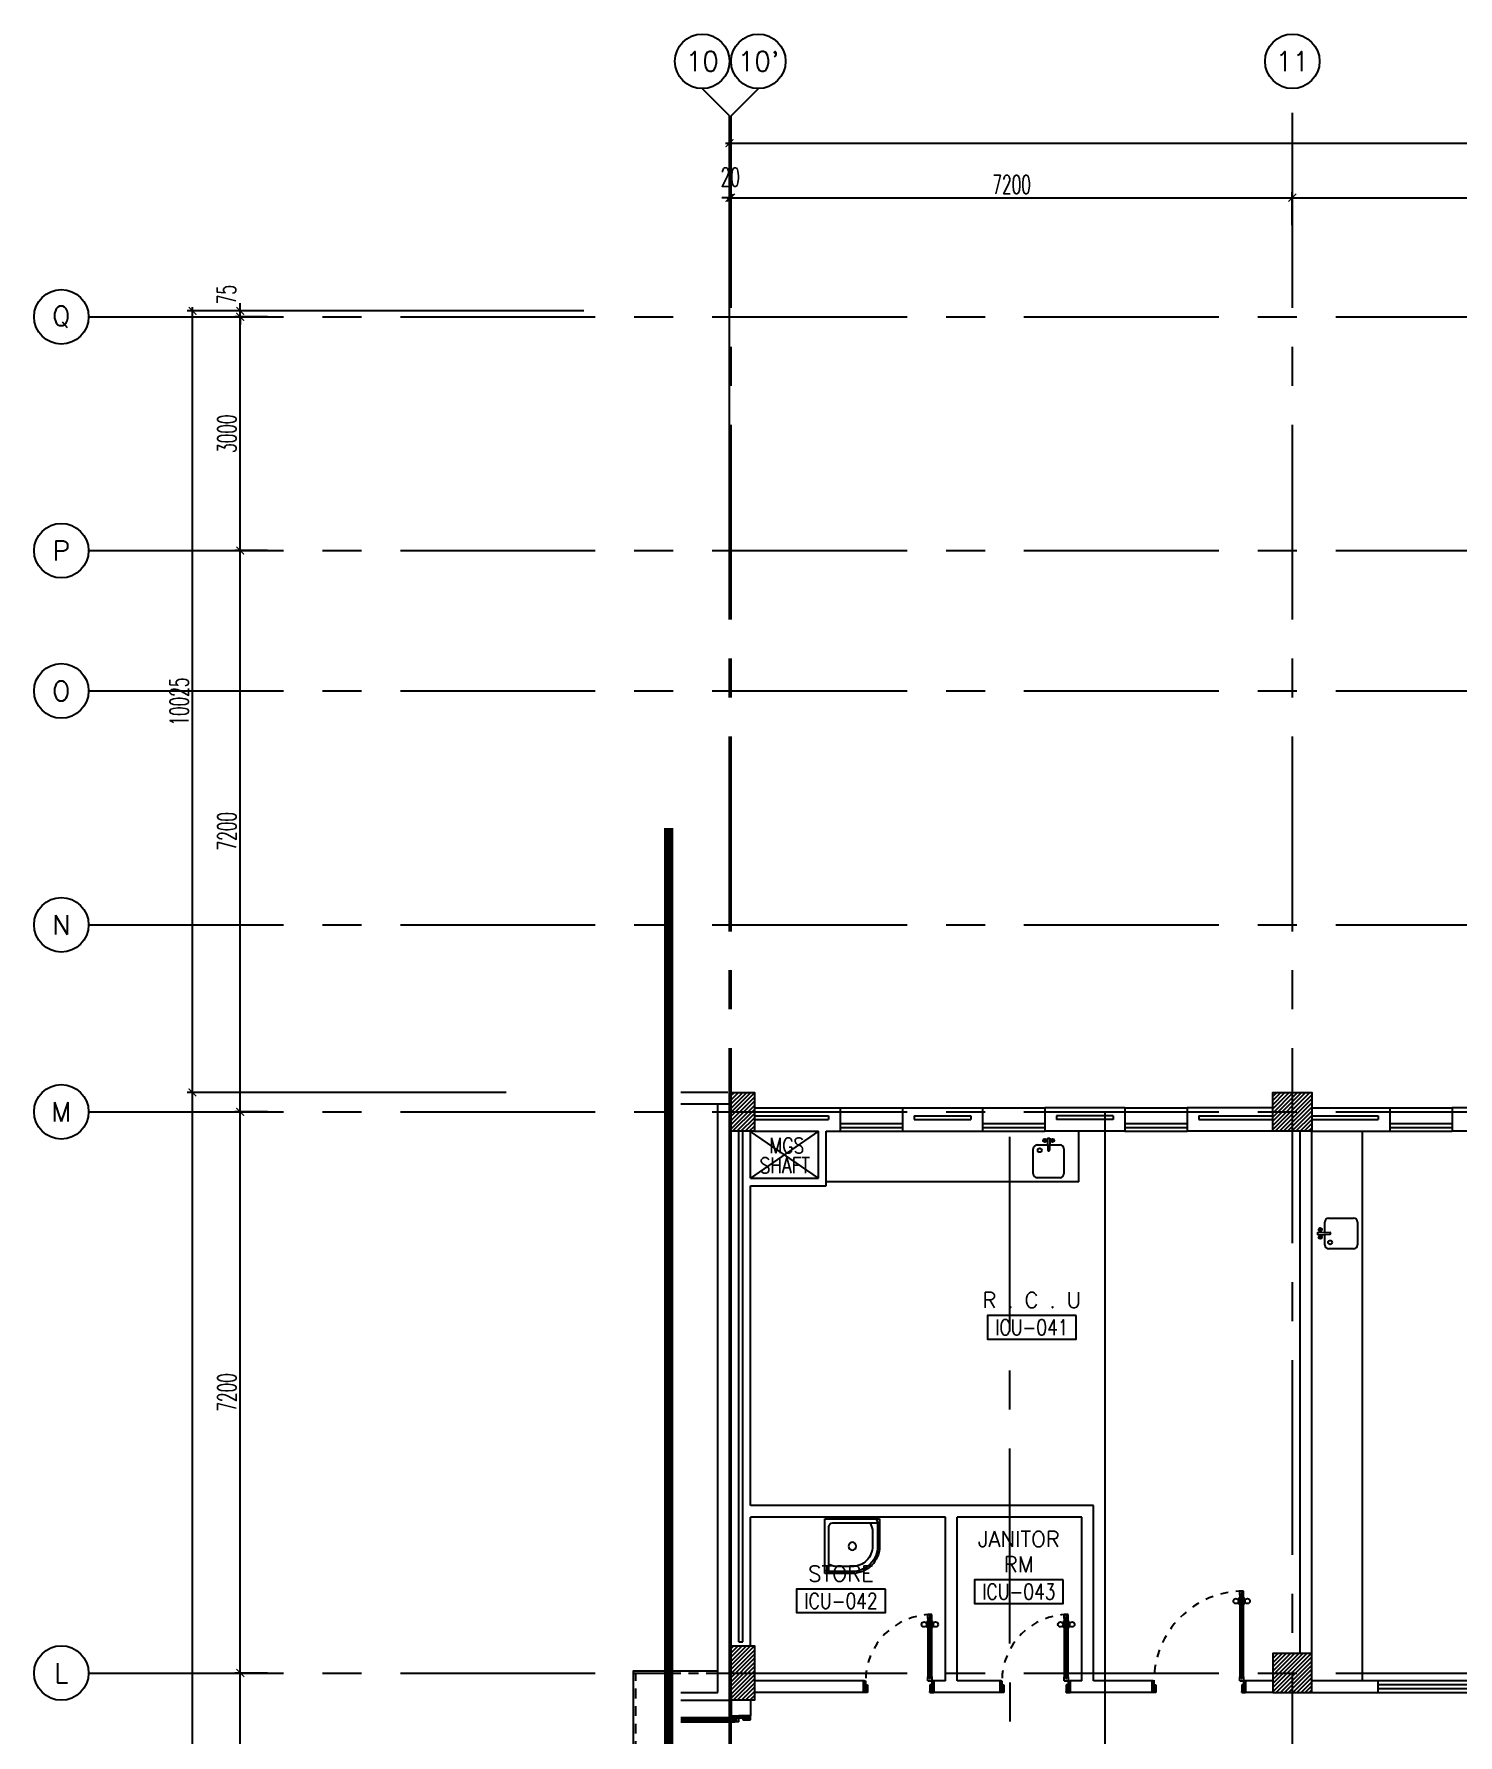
# Model space of a CAD drawing. Extents: x 0 to 93.9, y -1.5 to 78.
# Drawn here: x 0 to 18.27, y 56.22 to 78.05 of the extents above; entities that cross this region are included whole.
import ezdxf
from ezdxf.enums import TextEntityAlignment as Align

# ---------------------------------------------------------------- set-up
doc = ezdxf.new("R2010")
doc.units = 0
doc.header["$MEASUREMENT"] = 0
doc.header["$PDMODE"] = 34
for name, pattern in [('CENTER2', [1.125, 0.75, -0.125, 0.125, -0.125]), ('CENTERX2', [4, 2.5, -0.5, 0.5, -0.5]), ('HIDDEN', [0.375, 0.25, -0.125]), ('HIDDEN2', [0.1875, 0.125, -0.0625])]:
    doc.linetypes.add(name, pattern=pattern)
doc.layers.get('0').update_dxf_attribs({"color": 11, "linetype": 'CONTINUOUS'})
doc.layers.get('DEFPOINTS').update_dxf_attribs({"color": 11, "linetype": 'CONTINUOUS'})
for name, color, linetype in [('AX-CR', 11, 'CONTINUOUS'), ('AX-DIM', 11, 'CONTINUOUS'), ('AX-TXT', 11, 'CONTINUOUS'), ('AXES', 11, 'CENTERX2'), ('COL', 11, 'CONTINUOUS'), ('DOOR', 11, 'CONTINUOUS'), ('ELEV', 11, 'CONTINUOUS'), ('FIX', 11, 'CONTINUOUS'), ('HAT', 11, 'CONTINUOUS'), ('INSUL', 11, 'CONTINUOUS'), ('NON-MEDICAL', 11, 'CONTINUOUS'), ('RM-BOX', 11, 'CONTINUOUS'), ('RM-NAME', 11, 'CONTINUOUS'), ('RM-NO', 11, 'CONTINUOUS'), ('ROOF', 11, 'CONTINUOUS'), ('STR', 11, 'CONTINUOUS'), ('SUNI-FUR', 11, 'CONTINUOUS'), ('TEXT', 11, 'CONTINUOUS'), ('WALL', 11, 'CONTINUOUS'), ('WIN', 11, 'CONTINUOUS')]:
    doc.layers.add(name, color=color, linetype=linetype)
doc.styles.add('ROMANS', font='ROMANS.shx', dxfattribs={"width": 0.6})
doc.dimstyles.new('STANDARD in', dxfattribs={"dimtxt": 0.24, "dimasz": 0.1, "dimexe": 0.07, "dimexo": 0.05, "dimgap": 0.05, "dimtad": 1, "dimdec": 0, "dimlfac": 1000, "dimzin": 0, "dimdsep": 46, "dimtxsty": 'ROMANS', "dimblk": 'ARCHTICK', "dimcen": 0.05, "dimdle": 0.05, "dimclrd": 7, "dimclre": 7, "dimclrt": 2, "dimadec": 0, "dimazin": 0, "dimtfac": 1, "dimtdec": 0, "dimtmove": 2, "dimatfit": 3, "dimldrblk": 'ARCHTICK', "dimfxl": 0, "dimtolj": 1, "dimtzin": 0, "dimarcsym": 0})

# ---------------------------------------------------------------- blocks, each defined once
blk = doc.blocks.new('_ARCHTICK')
at = {"color": 0, "linetype": 'ByBlock', "const_width": 0.15}
blk.add_lwpolyline([(-0.5, -0.5), (0.5, 0.5)], dxfattribs=at)
blk = doc.blocks.new('*D105')
at = {"layer": 'AX-DIM', "color": 7, "lineweight": -2, "ltscale": 0.3}
for p, q in [((8.872, 76.648), (83.682, 76.648)), ((8.922, 72.042), (8.922, 76.718)), ((83.632, 64.52), (83.632, 76.718))]:
    blk.add_line(p, q, dxfattribs=at)
at = {"layer": 'DEFPOINTS', "color": 0, "ltscale": 0.3}
for p in [(83.632, 76.648), (8.922, 71.992), (83.632, 64.47)]:
    blk.add_point(p, dxfattribs=at)
at = {"layer": 'AX-DIM', "color": 7, "lineweight": -2, "ltscale": 0.3, "xscale": 0.1, "yscale": 0.1, "zscale": 0.1, "rotation": 180}
blk.add_blockref('_ARCHTICK', (8.922, 76.648), dxfattribs=at)
at = {"layer": 'AX-DIM', "color": 7, "lineweight": -2, "ltscale": 0.3, "xscale": 0.1, "yscale": 0.1, "zscale": 0.1}
blk.add_blockref('_ARCHTICK', (83.632, 76.648), dxfattribs=at)
at = {"layer": 'AX-DIM', "color": 2, "ltscale": 0.3, "insert": (46.277, 76.818), "char_height": 0.24, "attachment_point": 5, "style": 'ROMANS'}
blk.add_mtext('\\A1;74710', dxfattribs=at)
blk = doc.blocks.new('AXL')
at = {"layer": 'AX-CR'}
blk.add_circle((-350, 0), 350, dxfattribs=at)
at = {"layer": 'AX-TXT', "style": 'ROMANS'}
blk.add_attdef('AX', text='', height=250, dxfattribs=at).set_placement((-350, 0), align=Align.MIDDLE)
blk = doc.blocks.new('*X75')
at = {"color": 0}
for p, q in [((73379, 169899), (73870, 170390)), ((73379, 169952), (73817, 170390)), ((73379, 170005), (73764, 170390)), ((73379, 170058), (73711, 170390)), ((73379, 170111), (73658, 170390)), ((73379, 170164), (73604, 170390)), ((73379, 170217), (73551, 170390)), ((73379, 170271), (73498, 170390)), ((73379, 170324), (73445, 170390)), ((73379, 170377), (73392, 170390)), ((73423, 169890), (73879, 170346)), ((73476, 169890), (73879, 170293)), ((73529, 169890), (73879, 170240)), ((73582, 169890), (73879, 170187)), ((73635, 169890), (73879, 170134)), ((73688, 169890), (73879, 170081)), ((73741, 169890), (73879, 170028)), ((73794, 169890), (73879, 169975)), ((73847, 169890), (73879, 169922))]:
    blk.add_line(p, q, dxfattribs=at)
blk = doc.blocks.new('*X74')
at = {"color": 0}
for p, q in [((73379, 177112), (73857, 177590)), ((73379, 177165), (73804, 177590)), ((73379, 177218), (73751, 177590)), ((73379, 177271), (73698, 177590)), ((73379, 177324), (73645, 177590)), ((73379, 177377), (73592, 177590)), ((73379, 177430), (73539, 177590)), ((73379, 177483), (73486, 177590)), ((73379, 177536), (73433, 177590)), ((73410, 177090), (73879, 177559)), ((73463, 177090), (73879, 177506)), ((73516, 177090), (73879, 177453)), ((73569, 177090), (73879, 177400)), ((73622, 177090), (73879, 177347)), ((73675, 177090), (73879, 177294)), ((73728, 177090), (73879, 177241)), ((73781, 177090), (73879, 177188)), ((73834, 177090), (73879, 177134))]:
    blk.add_line(p, q, dxfattribs=at)
blk = doc.blocks.new('AXU')
at = {"layer": 'AX-CR'}
blk.add_circle((0, 350), 350, dxfattribs=at)
at = {"layer": 'AX-TXT', "style": 'ROMANS'}
blk.add_attdef('AX', text='', height=250, dxfattribs=at).set_placement((0, 350), align=Align.MIDDLE)
blk = doc.blocks.new('*D132')
at = {"layer": 'AX-DIM', "color": 7, "lineweight": -2, "ltscale": 0.3}
for p, q in [((8.922, 75.948), (8.822, 75.948)), ((8.922, 75.598), (8.922, 76.018)), ((8.922, 75.948), (8.942, 75.948)), ((8.942, 75.598), (8.942, 76.018)), ((8.942, 75.948), (9.042, 75.948))]:
    blk.add_line(p, q, dxfattribs=at)
at = {"layer": 'DEFPOINTS', "color": 0, "ltscale": 0.3}
for p in [(8.942, 75.948), (8.922, 75.548), (8.942, 75.548)]:
    blk.add_point(p, dxfattribs=at)
at = {"layer": 'AX-DIM', "color": 7, "lineweight": -2, "ltscale": 0.3, "xscale": 0.1, "yscale": 0.1, "zscale": 0.1}
blk.add_blockref('_ARCHTICK', (8.922, 75.948), dxfattribs=at)
at = {"layer": 'AX-DIM', "color": 7, "lineweight": -2, "ltscale": 0.3, "xscale": 0.1, "yscale": 0.1, "zscale": 0.1, "rotation": 180}
blk.add_blockref('_ARCHTICK', (8.942, 75.948), dxfattribs=at)
at = {"layer": 'AX-DIM', "color": 2, "ltscale": 0.3, "insert": (8.932, 76.213), "char_height": 0.24, "attachment_point": 5, "style": 'ROMANS'}
blk.add_mtext('\\A1;20', dxfattribs=at)
blk = doc.blocks.new('*D131')
at = {"layer": 'AX-DIM', "color": 7, "lineweight": -2, "ltscale": 0.3}
for p, q in [((8.892, 75.948), (16.192, 75.948)), ((8.942, 75.598), (8.942, 76.018)), ((16.142, 75.598), (16.142, 76.018))]:
    blk.add_line(p, q, dxfattribs=at)
at = {"layer": 'DEFPOINTS', "color": 0, "ltscale": 0.3}
for p in [(16.142, 75.948), (8.942, 75.548), (16.142, 75.548)]:
    blk.add_point(p, dxfattribs=at)
at = {"layer": 'AX-DIM', "color": 7, "lineweight": -2, "ltscale": 0.3, "xscale": 0.1, "yscale": 0.1, "zscale": 0.1, "rotation": 180}
blk.add_blockref('_ARCHTICK', (8.942, 75.948), dxfattribs=at)
at = {"layer": 'AX-DIM', "color": 7, "lineweight": -2, "ltscale": 0.3, "xscale": 0.1, "yscale": 0.1, "zscale": 0.1}
blk.add_blockref('_ARCHTICK', (16.142, 75.948), dxfattribs=at)
at = {"layer": 'AX-DIM', "color": 2, "ltscale": 0.3, "insert": (12.542, 76.118), "char_height": 0.24, "attachment_point": 5, "style": 'ROMANS'}
blk.add_mtext('\\A1;7200', dxfattribs=at)
blk = doc.blocks.new('*D130')
at = {"layer": 'AX-DIM', "color": 7, "lineweight": -2, "ltscale": 0.3}
for p, q in [((16.092, 75.948), (23.392, 75.948)), ((16.142, 75.598), (16.142, 76.018)), ((23.342, 75.598), (23.342, 76.018))]:
    blk.add_line(p, q, dxfattribs=at)
at = {"layer": 'DEFPOINTS', "color": 0, "ltscale": 0.3}
for p in [(23.342, 75.948), (16.142, 75.548), (23.342, 75.548)]:
    blk.add_point(p, dxfattribs=at)
at = {"layer": 'AX-DIM', "color": 7, "lineweight": -2, "ltscale": 0.3, "xscale": 0.1, "yscale": 0.1, "zscale": 0.1, "rotation": 180}
blk.add_blockref('_ARCHTICK', (16.142, 75.948), dxfattribs=at)
at = {"layer": 'AX-DIM', "color": 7, "lineweight": -2, "ltscale": 0.3, "xscale": 0.1, "yscale": 0.1, "zscale": 0.1}
blk.add_blockref('_ARCHTICK', (23.342, 75.948), dxfattribs=at)
at = {"layer": 'AX-DIM', "color": 2, "ltscale": 0.3, "insert": (19.742, 76.118), "char_height": 0.24, "attachment_point": 5, "style": 'ROMANS'}
blk.add_mtext('\\A1;7200', dxfattribs=at)
blk = doc.blocks.new('*D125')
at = {"layer": 'AX-DIM', "color": 7, "lineweight": -2, "ltscale": 0.3}
for p, q in [((6.055, 64.47), (1.963, 64.47)), ((2.033, 5.1), (2.033, 64.52)), ((6.734, 5.15), (1.963, 5.15))]:
    blk.add_line(p, q, dxfattribs=at)
at = {"layer": 'DEFPOINTS', "color": 0, "ltscale": 0.3}
for p in [(2.033, 64.47), (6.105, 64.47), (6.784, 5.15)]:
    blk.add_point(p, dxfattribs=at)
at = {"layer": 'AX-DIM', "color": 7, "lineweight": -2, "ltscale": 0.3, "xscale": 0.1, "yscale": 0.1, "zscale": 0.1}
for p, rotation in [((2.033, 64.47), 90), ((2.033, 5.15), 270)]:
    blk.add_blockref('_ARCHTICK', p, dxfattribs=dict(at, rotation=rotation))
at = {"layer": 'AX-DIM', "color": 2, "ltscale": 0.3, "insert": (1.863, 34.81), "char_height": 0.24, "attachment_point": 5, "rotation": 90, "style": 'ROMANS'}
blk.add_mtext('\\A1;59320', dxfattribs=at)
blk = doc.blocks.new('*D124')
at = {"layer": 'AX-DIM', "color": 7, "lineweight": -2, "ltscale": 0.3}
for p, q in [((2.995, 74.42), (2.575, 74.42)), ((2.645, 71.37), (2.645, 74.47)), ((2.995, 71.42), (2.575, 71.42))]:
    blk.add_line(p, q, dxfattribs=at)
at = {"layer": 'DEFPOINTS', "color": 0, "ltscale": 0.3}
for p in [(2.645, 74.42), (3.045, 74.42), (3.045, 71.42)]:
    blk.add_point(p, dxfattribs=at)
at = {"layer": 'AX-DIM', "color": 7, "lineweight": -2, "ltscale": 0.3, "xscale": 0.1, "yscale": 0.1, "zscale": 0.1}
for p, rotation in [((2.645, 74.42), 90), ((2.645, 71.42), 270)]:
    blk.add_blockref('_ARCHTICK', p, dxfattribs=dict(at, rotation=rotation))
at = {"layer": 'AX-DIM', "color": 2, "ltscale": 0.3, "insert": (2.475, 72.92), "char_height": 0.24, "attachment_point": 5, "rotation": 90, "style": 'ROMANS'}
blk.add_mtext('\\A1;3000', dxfattribs=at)
blk = doc.blocks.new('*D123')
at = {"layer": 'AX-DIM', "color": 7, "lineweight": -2, "ltscale": 0.3}
for p, q in [((2.995, 71.42), (2.575, 71.42)), ((2.645, 64.17), (2.645, 71.47)), ((2.995, 64.22), (2.575, 64.22))]:
    blk.add_line(p, q, dxfattribs=at)
at = {"layer": 'DEFPOINTS', "color": 0, "ltscale": 0.3}
for p in [(2.645, 71.42), (3.045, 71.42), (3.045, 64.22)]:
    blk.add_point(p, dxfattribs=at)
at = {"layer": 'AX-DIM', "color": 7, "lineweight": -2, "ltscale": 0.3, "xscale": 0.1, "yscale": 0.1, "zscale": 0.1}
for p, rotation in [((2.645, 71.42), 90), ((2.645, 64.22), 270)]:
    blk.add_blockref('_ARCHTICK', p, dxfattribs=dict(at, rotation=rotation))
at = {"layer": 'AX-DIM', "color": 2, "ltscale": 0.3, "insert": (2.475, 67.82), "char_height": 0.24, "attachment_point": 5, "rotation": 90, "style": 'ROMANS'}
blk.add_mtext('\\A1;7200', dxfattribs=at)
blk = doc.blocks.new('*D122')
at = {"layer": 'AX-DIM', "color": 7, "lineweight": -2, "ltscale": 0.3}
for p, q in [((2.995, 64.22), (2.575, 64.22)), ((2.645, 56.97), (2.645, 64.27)), ((2.995, 57.02), (2.575, 57.02))]:
    blk.add_line(p, q, dxfattribs=at)
at = {"layer": 'DEFPOINTS', "color": 0, "ltscale": 0.3}
for p in [(2.645, 64.22), (3.045, 64.22), (3.045, 57.02)]:
    blk.add_point(p, dxfattribs=at)
at = {"layer": 'AX-DIM', "color": 7, "lineweight": -2, "ltscale": 0.3, "xscale": 0.1, "yscale": 0.1, "zscale": 0.1}
for p, rotation in [((2.645, 64.22), 90), ((2.645, 57.02), 270)]:
    blk.add_blockref('_ARCHTICK', p, dxfattribs=dict(at, rotation=rotation))
at = {"layer": 'AX-DIM', "color": 2, "ltscale": 0.3, "insert": (2.475, 60.62), "char_height": 0.24, "attachment_point": 5, "rotation": 90, "style": 'ROMANS'}
blk.add_mtext('\\A1;7200', dxfattribs=at)
blk = doc.blocks.new('*D121')
at = {"layer": 'AX-DIM', "color": 7, "lineweight": -2, "ltscale": 0.3}
for p, q in [((2.995, 57.02), (2.575, 57.02)), ((2.645, 49.77), (2.645, 57.07)), ((2.995, 49.82), (2.575, 49.82))]:
    blk.add_line(p, q, dxfattribs=at)
at = {"layer": 'DEFPOINTS', "color": 0, "ltscale": 0.3}
for p in [(2.645, 57.02), (3.045, 57.02), (3.045, 49.82)]:
    blk.add_point(p, dxfattribs=at)
at = {"layer": 'AX-DIM', "color": 7, "lineweight": -2, "ltscale": 0.3, "xscale": 0.1, "yscale": 0.1, "zscale": 0.1}
for p, rotation in [((2.645, 57.02), 90), ((2.645, 49.82), 270)]:
    blk.add_blockref('_ARCHTICK', p, dxfattribs=dict(at, rotation=rotation))
at = {"layer": 'AX-DIM', "color": 2, "ltscale": 0.3, "insert": (2.475, 53.42), "char_height": 0.24, "attachment_point": 5, "rotation": 90, "style": 'ROMANS'}
blk.add_mtext('\\A1;7200', dxfattribs=at)
blk = doc.blocks.new('COL50')
at = {"layer": 'COL'}
blk.add_lwpolyline([(-250, 250), (-250, -250), (250, -250), (250, 250)], close=True, dxfattribs=at)
blk = doc.blocks.new('*D106')
at = {"layer": 'AX-DIM', "color": 7, "lineweight": -2, "ltscale": 0.3}
for p, q in [((7.055, 74.495), (1.963, 74.495)), ((2.033, 64.42), (2.033, 74.545)), ((2.683, 64.47), (1.963, 64.47))]:
    blk.add_line(p, q, dxfattribs=at)
at = {"layer": 'DEFPOINTS', "color": 0, "ltscale": 0.3}
for p in [(2.033, 74.495), (7.105, 74.495), (2.733, 64.47)]:
    blk.add_point(p, dxfattribs=at)
at = {"layer": 'AX-DIM', "color": 7, "lineweight": -2, "ltscale": 0.3, "xscale": 0.1, "yscale": 0.1, "zscale": 0.1}
for p, rotation in [((2.033, 74.495), 90), ((2.033, 64.47), 270)]:
    blk.add_blockref('_ARCHTICK', p, dxfattribs=dict(at, rotation=rotation))
at = {"layer": 'AX-DIM', "color": 2, "ltscale": 0.3, "insert": (1.863, 69.483), "char_height": 0.24, "attachment_point": 5, "rotation": 90, "style": 'ROMANS'}
blk.add_mtext('\\A1;10025', dxfattribs=at)
blk = doc.blocks.new('*D109')
at = {"layer": 'AX-DIM', "color": 7, "lineweight": -2, "ltscale": 0.3}
for p, q in [((2.995, 74.495), (2.575, 74.495)), ((2.995, 74.42), (2.575, 74.42)), ((2.645, 74.495), (2.645, 74.595)), ((2.645, 74.42), (2.645, 74.495)), ((2.645, 74.42), (2.645, 74.32))]:
    blk.add_line(p, q, dxfattribs=at)
at = {"layer": 'DEFPOINTS', "color": 0, "ltscale": 0.3}
for p in [(2.645, 74.495), (3.045, 74.495), (3.045, 74.42)]:
    blk.add_point(p, dxfattribs=at)
at = {"layer": 'AX-DIM', "color": 7, "lineweight": -2, "ltscale": 0.3, "xscale": 0.1, "yscale": 0.1, "zscale": 0.1}
for p, rotation in [((2.645, 74.495), 270), ((2.645, 74.42), 90)]:
    blk.add_blockref('_ARCHTICK', p, dxfattribs=dict(at, rotation=rotation))
at = {"layer": 'AX-DIM', "color": 2, "ltscale": 0.3, "insert": (2.47, 74.705), "char_height": 0.24, "attachment_point": 5, "rotation": 90, "style": 'ROMANS'}
blk.add_mtext('\\A1;75', dxfattribs=at)
blk = doc.blocks.new('RM1')
at = {"layer": 'RM-BOX'}
blk.add_lwpolyline([(570, -200), (-570, -200), (-570, -500), (570, -500)], close=True, dxfattribs=at)
at = {"layer": 'RM-NAME', "style": 'ROMANS'}
for tag, p in [('ROOMNAME1', (0, 324)), ('ROOMNAME2', (0, 0))]:
    blk.add_attdef(tag, text='', height=200, dxfattribs=at).set_placement(p, align=Align.MIDDLE)
at = {"layer": 'RM-NO', "style": 'ROMANS', "width": 0.8}
blk.add_attdef('ROOMNO', text='', height=200, dxfattribs=at).set_placement((0, -350), align=Align.MIDDLE)
blk = doc.blocks.new('DOOR90')
at = {"layer": 'DOOR', "color": 0, "linetype": 'ByBlock'}
for p, q in [((-150, 0), (-150, -25)), ((-150, 0), (0, 0)), ((0, -50), (0, 0)), ((-1000, -25), (-1000, -75)), ((-1000, -75), (-1000, -25)), ((-950, -25), (-1000, -25)), ((-950, -75), (-1000, -75)), ((-970, -42), (-970, -58)), ((-950, -42), (-970, -42)), ((-950, -58), (-970, -58)), ((-950, -25), (-950, -42)), ((-950, -58), (-950, -75)), ((-918, -25), (-918, -18)), ((-828, -18), (-918, -18)), ((-918, -75), (-918, -82)), ((-828, -82), (-918, -82)), ((-905, -18), (-905, -9)), ((-905, -9), (-840, -9)), ((-905, -18), (-840, -18)), ((-905, -82), (-905, -91)), ((-905, -82), (-840, -82)), ((-905, -91), (-840, -91)), ((-840, -18), (-840, -9)), ((-840, -82), (-840, -91)), ((-828, -25), (-828, -18)), ((-828, -75), (-828, -82)), ((-200, -42), (-200, -25)), ((-200, -25), (-150, -25)), ((-180, -42), (-200, -42)), ((-200, -75), (-200, -58)), ((-200, -58), (-180, -58)), ((-150, -75), (-200, -75)), ((-180, -58), (-180, -42)), ((-150, -75), (-150, -25)), ((-150, -25), (-100, -25)), ((-100, -25), (-100, -50)), ((-100, -50), (0, -50)), ((-100, -850), (0, -850)), ((-100, -875), (-100, -850)), ((0, -850), (0, -900)), ((-150, -900), (-150, -875)), ((-150, -875), (-100, -875)), ((0, -900), (-150, -900)), ((-150, -900), (0, -900))]:
    blk.add_line(p, q, dxfattribs=at)
at = {"layer": 'DOOR', "color": 9, "linetype": 'ByBlock'}
for p, q in [((0, -50), (-114, 0)), ((0, -50), (-40, 0)), ((0, -50), (-100, -37)), ((0, -850), (-114, -900)), ((0, -850), (-100, -863)), ((0, -850), (-40, -900))]:
    blk.add_line(p, q, dxfattribs=at)
at = {"layer": 'DOOR', "linetype": 'ByBlock'}
for p, q in [((-200, -25), (-950, -25)), ((-200, -42), (-950, -42)), ((-200, -58), (-950, -58)), ((-950, -75), (-200, -75))]:
    blk.add_line(p, q, dxfattribs=at)
at = {"layer": 'DOOR', "color": 0, "linetype": 'ByBlock'}
for centre in [(-873, 24), (-873, -124)]:
    blk.add_circle(centre, 32.4, dxfattribs=at)
at = {"layer": 'DOOR', "color": 9, "linetype": 'ByBlock'}
for centre, radius, start, end in [((0, -50), 154, 161.1053, 166.2858), ((0, -50), 134, 158.1598, 169.28), ((0, -50), 94.4, 148.0182, 180), ((0, -50), 74.4, 137.7764, 180), ((0, -50), 114, 154.0838, 167.3774), ((0, -50), 54.4, 113.2074, 180), ((0, -50), 34.4, 90, 180), ((0, -50), 14.4, 90, 180), ((0, -850), 94.4, 180, 211.9818), ((0, -850), 74.4, 180, 222.2236), ((0, -850), 54.4, 180, 246.7926), ((0, -850), 34.4, 180, 270), ((0, -850), 14.4, 180, 270), ((0, -850), 154, 193.7142, 198.8947), ((0, -850), 134, 190.72, 201.8402)]:
    blk.add_arc(centre, radius, start, end, dxfattribs=at)
at = {"layer": 'DOOR', "linetype": 'HIDDEN', "ltscale": 0.5}
blk.add_arc((-150, -25), 850, 180, 270, dxfattribs=at)
blk = doc.blocks.new('C11')
at = {"layer": 'HAT'}
h = blk.add_hatch(dxfattribs=at)
h.set_pattern_fill('ANSI31', color=256, scale=300, style=0)
h.set_pattern_definition([(45, (-248556.182, -75061.005), (-26.5165043, 26.5165043), [])])
h.paths.add_polyline_path([(300, 700), (0, 700), (0, 350), (300, 350)])
h.paths.add_polyline_path([(300, 350), (0, 350), (0, 0), (300, 0)])
at = {"layer": 'COL'}
blk.add_lwpolyline([(300, 700), (300, 0), (0, 0), (0, 700)], close=True, dxfattribs=at)
blk = doc.blocks.new('C-300')
at = {"layer": 'HAT', "linetype": 'ByBlock', "ltscale": 0.3}
h = blk.add_hatch(dxfattribs=at)
h.set_pattern_fill('ANSI31', color=8, scale=300, style=0)
h.set_pattern_definition([(45, (-258496.182, -82361.005), (-26.5165043, 26.5165043), [])])
h.paths.add_polyline_path([(300, 500), (0, 500), (0, 250), (300, 250)])
h.paths.add_polyline_path([(300, 250), (0, 250), (0, 0), (300, 0)])
at = {"layer": 'COL'}
blk.add_lwpolyline([(0, 500), (300, 500), (300, 0), (0, 0)], close=True, dxfattribs=at)
blk = doc.blocks.new('DOOR100')
at = {"layer": 'DOOR', "color": 0, "linetype": 'ByBlock'}
for p, q in [((-82, 1205), (-91, 1205)), ((-91, 1205), (-91, 1140)), ((-82, 1140), (-91, 1140)), ((-75, 1218), (-82, 1218)), ((-82, 1128), (-82, 1218)), ((-82, 1205), (-82, 1140)), ((-75, 1128), (-82, 1128)), ((-25, 1300), (-75, 1300)), ((-75, 1300), (-25, 1300)), ((-75, 1250), (-75, 1300)), ((-58, 1250), (-75, 1250)), ((-42, 1270), (-58, 1270)), ((-58, 1250), (-58, 1270)), ((-42, 1250), (-42, 1270)), ((-25, 1250), (-42, 1250)), ((-25, 1250), (-25, 1300)), ((-25, 1218), (-18, 1218)), ((-25, 1128), (-18, 1128)), ((-18, 1128), (-18, 1218)), ((-18, 1205), (-9, 1205)), ((-18, 1205), (-18, 1140)), ((-18, 1140), (-9, 1140)), ((-9, 1205), (-9, 1140)), ((-1200, 0), (-1200, 150)), ((-1200, 150), (-1175, 150)), ((-1200, 150), (-1200, 0)), ((-1150, 0), (-1200, 0)), ((-1175, 150), (-1175, 100)), ((-1175, 100), (-1150, 100)), ((-1150, 100), (-1150, 0)), ((-75, 200), (-58, 200)), ((-75, 150), (-75, 200)), ((-75, 150), (-25, 150)), ((-58, 200), (-58, 180)), ((-58, 180), (-42, 180)), ((-50, 100), (-50, 0)), ((-25, 100), (-50, 100)), ((-50, 0), (0, 0)), ((-42, 200), (-25, 200)), ((-42, 180), (-42, 200)), ((-25, 200), (-25, 150)), ((0, 150), (-25, 150)), ((-25, 150), (-25, 100)), ((0, 150), (0, 0))]:
    blk.add_line(p, q, dxfattribs=at)
at = {"layer": 'DOOR', "linetype": 'ByBlock'}
for p, q in [((-75, 1250), (-75, 200)), ((-58, 200), (-58, 1250)), ((-42, 200), (-42, 1250)), ((-25, 200), (-25, 1250)), ((0, 0), (0, 150))]:
    blk.add_line(p, q, dxfattribs=at)
at = {"layer": 'DOOR', "color": 9, "linetype": 'ByBlock'}
for p, q in [((-1150, 0), (-1200, 114)), ((-1150, 0), (-1200, 40)), ((-1150, 0), (-1163, 100)), ((-50, 0), (0, 114)), ((-50, 0), (-37, 100)), ((-50, 0), (0, 40))]:
    blk.add_line(p, q, dxfattribs=at)
at = {"layer": 'DOOR', "color": 0, "linetype": 'ByBlock'}
for centre in [(-124, 1173), (24, 1173)]:
    blk.add_circle(centre, 32.4, dxfattribs=at)
at = {"layer": 'DOOR', "linetype": 'HIDDEN', "ltscale": 0.5}
blk.add_arc((-25, 150), 1150, 90, 180.0001, dxfattribs=at)
at = {"layer": 'DOOR', "color": 9, "linetype": 'ByBlock'}
for centre, radius, start, end in [((-1150, 0), 154, 103.7142, 108.8947), ((-1150, 0), 134, 100.72, 111.8402), ((-1150, 0), 94.4, 90, 121.9818), ((-1150, 0), 74.4, 90, 132.2236), ((-1150, 0), 54.4, 90, 156.7926), ((-1150, 0), 34.4, 90, 180), ((-1150, 0), 14.4, 90, 180), ((-50, 0), 94.4, 58.0182, 90), ((-50, 0), 74.4, 47.7764, 90), ((-50, 0), 54.4, 23.2074, 90), ((-50, 0), 34.4, 0, 90), ((-50, 0), 14.4, 0, 90), ((-50, 0), 134, 68.1598, 79.28), ((-50, 0), 114, 64.0838, 77.3774), ((-50, 0), 154, 71.1053, 76.2858)]:
    blk.add_arc(centre, radius, start, end, dxfattribs=at)
blk = doc.blocks.new('JAN-001')
for p, q in [((730, -30), (30, -30)), ((30, -30), (30, -730)), ((80, -130), (80, -705)), ((705, -80), (130, -80)), ((610, -80), (635, -152)), ((640, -380), (640, -184)), ((688, -30), (704, -76)), ((705, -380), (705, -84)), ((730, -380), (730, -30)), ((80, -610), (152, -635)), ((184, -640), (380, -640)), ((30, -688), (76, -704)), ((30, -730), (380, -730)), ((84, -705), (380, -705))]:
    blk.add_line(p, q)
blk.add_circle((380, -380), 50)
for centre, radius, start, end in [((130, -130), 50, 90, 180), ((540, -184), 100, 0, 19.0039), ((680, -84), 25, 0, 19.0039), ((380, -380), 350, 270, 0), ((380, -380), 325, 270, 0), ((380, -380), 260, 270, 0), ((184, -540), 100, 250.9961, 270), ((84, -680), 25, 250.9961, 270)]:
    blk.add_arc(centre, radius, start, end)
blk = doc.blocks.new('A$C2A864A15')
at = {"layer": 'FIX', "rotation": 270}
blk.add_blockref('JAN-001', (730, 730), dxfattribs=at)

msp = doc.modelspace()

# ---------------------------------------------------------------- linework, layer by layer
at = {"layer": 'AXES'}
for p, q in [((8.9224, 76.9984), (8.5724, 77.3484)), ((8.9424, 76.9984), (9.2924, 77.3484)), ((16.1424, -1.4643), (16.1424, 77.3484)), ((8.9224, -1.4643), (8.9224, 76.9984)), ((8.9424, -1.4643), (8.9424, 76.9984)), ((0.7, 74.42), (25.1424, 74.42)), ((0.7, 71.42), (25.1424, 71.42)), ((0.7, 69.62), (25.1424, 69.62)), ((0.7, 66.62), (25.1424, 66.62)), ((0.7, 64.22), (25.1424, 64.22)), ((12.5424, 5.4), (12.5174, 64.22)), ((0.7, 57.02), (25.1424, 57.02))]:
    msp.add_line(p, q, dxfattribs=at)
at = {"layer": 'COL', "linetype": 'HIDDEN2'}
msp.add_line((8.9224, 64.47), (8.9224, 64.32), dxfattribs=at)
at = {"layer": 'COL'}
msp.add_lwpolyline([(15.8924, 63.97), (15.8924, 64.47), (16.3924, 64.47), (16.3924, 63.97)], close=True, dxfattribs=at)
at = {"layer": 'DOOR', "linetype": 'ByBlock'}
for p, q in [((8.9924, 56.445), (8.2959, 56.445)), ((8.9924, 56.428), (8.2959, 56.428)), ((8.9924, 56.412), (8.2959, 56.412)), ((8.2959, 56.395), (8.9924, 56.395))]:
    msp.add_line(p, q, dxfattribs=at)
at = {"layer": 'DOOR', "color": 0, "linetype": 'ByBlock'}
for p, q in [((8.9924, 56.428), (8.9924, 56.445)), ((8.9924, 56.445), (9.0424, 56.445)), ((9.0124, 56.428), (8.9924, 56.428)), ((8.9924, 56.395), (8.9924, 56.412)), ((8.9924, 56.412), (9.0124, 56.412)), ((9.0424, 56.395), (8.9924, 56.395)), ((9.0124, 56.412), (9.0124, 56.428)), ((9.1924, 56.47), (9.0424, 56.47)), ((9.0424, 56.47), (9.0424, 56.445)), ((9.0424, 56.395), (9.0424, 56.445)), ((9.0424, 56.445), (9.0924, 56.445)), ((9.0924, 56.445), (9.0924, 56.42)), ((9.0924, 56.42), (9.1924, 56.42)), ((9.1924, 56.42), (9.1924, 56.47))]:
    msp.add_line(p, q, dxfattribs=at)
at = {"layer": 'DOOR', "color": 9, "linetype": 'ByBlock'}
for q in [(9.0786, 56.47), (9.0924, 56.4334), (9.1522, 56.47)]:
    msp.add_line((9.1924, 56.42), q, dxfattribs=at)
for radius, start, end in [(0.1544, 161.10529, 166.28577), (0.1344, 158.15985, 169.28002), (0.1144, 154.08384, 167.37743), (0.0944, 148.01819, 180), (0.0744, 137.77643, 180), (0.0544, 113.20738, 180), (0.0344, 90, 180), (0.0144, 90, 180)]:
    msp.add_arc((9.1924, 56.42), radius, start, end, dxfattribs=at)
at = {"layer": 'ELEV', "linetype": 'CENTER2', "const_width": 0.12}
msp.add_lwpolyline([(8.1417, 4.0237), (8.1417, 67.862)], dxfattribs=at)
at = {"layer": 'INSUL'}
for p, q in [((9.2424, 64.17), (10.1924, 64.17)), ((10.1924, 64.17), (10.1924, 64.12)), ((11.2924, 64.17), (12.0174, 64.17)), ((11.2924, 64.17), (11.2924, 64.12)), ((12.0174, 64.17), (12.0174, 64.12)), ((13.8424, 64.17), (13.1174, 64.17)), ((13.1174, 64.17), (13.1174, 64.12)), ((13.8424, 64.17), (13.8424, 64.12)), ((14.9424, 64.17), (15.8924, 64.17)), ((14.9424, 64.17), (14.9424, 64.12)), ((16.3924, 64.17), (17.2424, 64.17)), ((17.2424, 64.17), (17.2424, 64.12)), ((9.0424, 57.42), (9.0424, 63.97)), ((9.0924, 57.42), (9.0924, 63.97)), ((9.2424, 64.12), (10.1924, 64.12)), ((11.2924, 64.12), (12.0174, 64.12)), ((13.8424, 64.12), (13.1174, 64.12)), ((14.9424, 64.12), (15.8924, 64.12)), ((16.3924, 64.12), (17.2424, 64.12)), ((9.0424, 57.42), (9.0924, 57.42))]:
    msp.add_line(p, q, dxfattribs=at)
at = {"layer": 'NON-MEDICAL'}
for p, q in [((13.4046, 63.32), (13.4046, 63.97)), ((17.0424, 56.92), (17.0424, 63.97)), ((12.8196, 63.4248), (12.8196, 63.7459)), ((12.8695, 63.7958), (13.006, 63.7958)), ((12.9999, 63.884), (13.032, 63.884)), ((12.9999, 63.884), (13.006, 63.7287)), ((13.032, 63.884), (13.0259, 63.7287)), ((13.0259, 63.7958), (13.1624, 63.7958)), ((13.2123, 63.7459), (13.2123, 63.4248)), ((13.4046, 63.32), (10.1624, 63.32)), ((13.1624, 63.3749), (12.8695, 63.3749)), ((16.6081, 62.8562), (16.9291, 62.8562)), ((16.47, 62.6759), (16.6252, 62.6698)), ((16.47, 62.6438), (16.47, 62.6759)), ((16.47, 62.6438), (16.6252, 62.6499)), ((16.5582, 62.6698), (16.5582, 62.8063)), ((16.5582, 62.5134), (16.5582, 62.6499)), ((16.979, 62.8063), (16.979, 62.5134)), ((16.9291, 62.4635), (16.6081, 62.4635))]:
    msp.add_line(p, q, dxfattribs=at)
for centre, radius in [((12.9015, 63.7263), 0.0255), ((12.9662, 63.8529), 0.0217), ((12.9662, 63.8529), 0.014), ((13.0657, 63.8529), 0.0217), ((13.0657, 63.8529), 0.014), ((16.5011, 62.7096), 0.0217), ((16.5011, 62.7096), 0.014), ((16.5011, 62.6101), 0.0217), ((16.5011, 62.6101), 0.014), ((16.6276, 62.5454), 0.0255)]:
    msp.add_circle(centre, radius, dxfattribs=at)
for centre, radius, start, end in [((12.8695, 63.7459), 0.0499, 90, 180), ((13.0159, 63.7287), 0.00997, 180, 0), ((13.1624, 63.7459), 0.0499, 0, 90), ((12.8695, 63.4248), 0.0499, 180, 270), ((13.1624, 63.4248), 0.0499, 270, 0), ((16.6081, 62.8063), 0.0499, 90, 180), ((16.9291, 62.8063), 0.0499, 0, 90), ((16.6252, 62.6598), 0.00997, 270, 90), ((16.6081, 62.5134), 0.0499, 180, 270), ((16.9291, 62.5134), 0.0499, 270, 0)]:
    msp.add_arc(centre, radius, start, end, dxfattribs=at)
at = {"layer": 'ROOF'}
for p, q in [((8.9024, 64.47), (8.2959, 64.47)), ((8.9032, 64.32), (8.2959, 64.32)), ((8.7724, 56.77), (8.7724, 64.32)), ((8.9224, 56.67), (8.9224, 64.27)), ((8.2959, 56.77), (8.7724, 56.77)), ((8.2959, 56.67), (8.9224, 56.67))]:
    msp.add_line(p, q, dxfattribs=at)
at = {"layer": 'STR'}
msp.add_lwpolyline([(8.7224, 54.415), (7.6924, 54.415), (7.6924, 57.05), (8.7724, 57.05)], dxfattribs=at)
at = {"layer": 'STR', "linetype": 'HIDDEN2'}
msp.add_lwpolyline([(8.7224, 54.445), (7.7224, 54.445), (7.7224, 57.02), (8.7724, 57.02)], dxfattribs=at)
at = {"layer": 'SUNI-FUR', "linetype": 'Continuous'}
msp.add_line((13.7424, 5.4), (13.7424, 64.22), dxfattribs=at)
at = {"layer": 'TEXT', "color": 251, "linetype": 'ByBlock'}
for p, q in [((10.0624, 63.97), (9.1924, 63.37)), ((10.0624, 63.37), (9.1924, 63.966))]:
    msp.add_line(p, q, dxfattribs=at)
at = {"layer": 'WALL'}
for p, q in [((9.2424, 64.27), (10.3424, 64.27)), ((10.3424, 64.27), (10.3424, 63.97)), ((11.1424, 64.27), (12.1674, 64.27)), ((11.1424, 64.27), (11.1424, 63.97)), ((12.1674, 64.27), (12.1674, 63.97)), ((13.9924, 64.27), (12.9674, 64.27)), ((12.9674, 64.27), (12.9674, 63.97)), ((13.9924, 64.27), (13.9924, 63.97)), ((14.7924, 64.27), (14.7924, 63.97)), ((15.8924, 64.27), (14.7924, 64.27)), ((16.3924, 64.27), (17.3924, 64.27)), ((17.3924, 64.27), (17.3924, 63.97)), ((19.9174, 64.27), (18.1924, 64.27)), ((18.1924, 64.27), (18.1924, 63.97)), ((8.9424, 57.27), (8.9424, 63.97)), ((9.1924, 63.37), (9.1924, 63.97)), ((9.2424, 63.97), (10.0624, 63.97)), ((10.0624, 63.37), (10.0624, 63.97)), ((10.1624, 63.27), (10.1624, 63.97)), ((10.1624, 63.97), (10.3424, 63.97)), ((11.1424, 63.97), (12.1674, 63.97)), ((13.9924, 63.97), (12.9674, 63.97)), ((15.8924, 63.97), (14.7924, 63.97)), ((16.2424, 57.27), (16.2424, 63.97)), ((16.3924, 57.27), (16.3924, 63.97)), ((16.3924, 63.97), (17.3924, 63.97)), ((19.9174, 63.97), (18.1924, 63.97)), ((9.1924, 63.37), (10.0624, 63.37)), ((9.1924, 63.27), (10.1624, 63.27)), ((9.1924, 59.17), (9.1924, 63.27)), ((13.5924, 59.17), (9.1924, 59.17)), ((13.5924, 56.92), (13.5924, 59.17)), ((11.6924, 59.02), (9.1924, 59.02)), ((9.1924, 57.37), (9.1924, 59.02)), ((11.6924, 56.92), (11.6924, 59.02)), ((13.4424, 59.02), (11.8424, 59.02)), ((11.8424, 56.92), (11.8424, 59.02)), ((13.4424, 56.92), (13.4424, 59.02)), ((10.6424, 56.77), (9.2412, 56.77)), ((10.6424, 56.92), (9.2424, 56.92)), ((10.6424, 56.77), (10.6424, 56.92)), ((11.6924, 56.92), (11.5424, 56.92)), ((11.5424, 56.77), (11.5424, 56.92)), ((12.3924, 56.77), (11.5424, 56.77)), ((12.3924, 56.92), (11.8424, 56.92)), ((12.3924, 56.77), (12.3924, 56.92)), ((13.4424, 56.92), (13.2924, 56.92)), ((13.2924, 56.77), (13.2924, 56.92)), ((14.3424, 56.77), (13.2924, 56.77)), ((14.3424, 56.92), (13.5924, 56.92)), ((15.8924, 56.92), (15.5424, 56.92)), ((15.8924, 56.77), (15.5424, 56.77))]:
    msp.add_line(p, q, dxfattribs=at)
at = {"layer": 'WALL', "linetype": 'ByBlock'}
for p, q in [((8.9424, 56.77), (8.9424, 56.47)), ((14.3424, 56.77), (14.3424, 56.92)), ((15.5424, 56.77), (15.5424, 56.92)), ((17.2424, 56.92), (16.3924, 56.92)), ((16.3924, 56.77), (17.2424, 56.77)), ((17.2424, 56.77), (17.2424, 56.92)), ((9.1924, 56.67), (9.1924, 56.47)), ((8.9424, 56.47), (9.1924, 56.47))]:
    msp.add_line(p, q, dxfattribs=at)
at = {"layer": 'WALL', "linetype": 'ByBlock', "ltscale": 0.3}
for points in [[(8.9424, 64.47), (9.2424, 64.47), (9.2424, 63.97), (8.9424, 63.97)], [(15.8924, 64.47), (16.3924, 64.47), (16.3924, 63.97), (15.8924, 63.97)], [(8.9424, 57.37), (9.2424, 57.37), (9.2424, 56.67), (8.9424, 56.67)], [(16.3924, 57.27), (15.8924, 57.27), (15.8924, 56.77), (16.3924, 56.77)]]:
    msp.add_lwpolyline(points, close=True, dxfattribs=at)
at = {"layer": 'WIN'}
for p, q in [((10.3424, 64.27), (11.1424, 64.27)), ((12.1674, 64.27), (12.9674, 64.27)), ((13.9924, 64.27), (14.7924, 64.27)), ((17.3924, 64.27), (18.1924, 64.27)), ((10.3424, 64.07), (11.1424, 64.07)), ((10.3424, 64.02), (11.1424, 64.02)), ((10.3424, 63.97), (11.1424, 63.97)), ((12.1674, 64.07), (12.9674, 64.07)), ((12.1674, 64.02), (12.9674, 64.02)), ((12.1674, 63.97), (12.9674, 63.97)), ((13.9924, 64.07), (14.7924, 64.07)), ((13.9924, 64.02), (14.7924, 64.02)), ((13.9924, 63.97), (14.7924, 63.97)), ((17.3924, 64.07), (18.1924, 64.07)), ((17.3924, 64.02), (18.1924, 64.02)), ((17.3924, 63.97), (18.1924, 63.97))]:
    msp.add_line(p, q, dxfattribs=at)
at = {"layer": 'WIN', "linetype": 'ByBlock'}
for p, q in [((20.3424, 56.92), (17.2424, 56.92)), ((20.3424, 56.87), (17.2424, 56.87)), ((17.2424, 56.82), (20.3424, 56.82)), ((17.2424, 56.77), (20.3424, 56.77))]:
    msp.add_line(p, q, dxfattribs=at)

# ---------------------------------------------------------------- block references
at = {"layer": 'AXES', "xscale": 0.001, "yscale": 0.001, "zscale": 0.001}
for name, p, values in [('AXU', (8.5724, 77.3484), {'AX': '10'}), ('AXU', (9.2924, 77.3484), {'AX': "10'"}), ('AXU', (16.1424, 77.3484), {'AX': '11'}), ('AXL', (0.7, 74.42), {'AX': 'Q'}), ('AXL', (0.7, 71.42), {'AX': 'P'}), ('AXL', (0.7, 69.62), {'AX': 'O'}), ('AXL', (0.7, 66.62), {'AX': 'N'}), ('AXL', (0.7, 64.22), {'AX': 'M'}), ('AXL', (0.7, 57.02), {'AX': 'L'})]:
    msp.add_blockref(name, p, dxfattribs=at).add_auto_attribs(values)
at = {"layer": 'COL', "color": 6, "linetype": 'ByBlock', "xscale": 0.001, "yscale": 0.001, "zscale": 0.001}
msp.add_blockref('C-300', (8.9424, 63.97), dxfattribs=at)
at = {"layer": 'COL', "linetype": 'ByBlock', "xscale": 0.001, "yscale": 0.001, "zscale": 0.001}
msp.add_blockref('C11', (8.9424, 56.67), dxfattribs=at)
at = {"layer": 'COL', "xscale": 0.001, "yscale": 0.001, "zscale": 0.001}
msp.add_blockref('COL50', (16.1424, 57.02), dxfattribs=at)
at = {"layer": 'DOOR', "xscale": 0.001, "yscale": 0.001, "zscale": 0.001}
msp.add_blockref('DOOR100', (15.5424, 56.77), dxfattribs=at)
at = {"layer": 'DOOR', "color": 0, "linetype": 'ByBlock', "xscale": 0.001, "yscale": 0.001, "zscale": 0.001, "rotation": 270}
for p in [(11.5424, 56.77), (13.2924, 56.77)]:
    msp.add_blockref('DOOR90', p, dxfattribs=at)
at = {"layer": 'FIX', "linetype": 'ByBlock', "xscale": -0.001, "yscale": 0.001, "zscale": 0.001}
msp.add_blockref('A$C2A864A15', (10.8469, 58.297), dxfattribs=at)
msp.add_blockref('A$C2A864A15', (10.8469, 58.297), dxfattribs=at)
at = {"layer": 'HAT', "xscale": 0.001, "yscale": 0.001, "zscale": 0.001}
for name in ['*X74', '*X75']:
    msp.add_blockref(name, (-57.4869, -113.1197), dxfattribs=at)
at = {"layer": 'RM-NAME', "xscale": 0.001, "yscale": 0.001, "zscale": 0.001}
for p, values in [((12.8007, 61.8049), {'ROOMNO': 'ICU-041', 'ROOMNAME2': 'R . C . U'}), ((12.6337, 58.4138), {'ROOMNO': 'ICU-043', 'ROOMNAME2': 'RM', 'ROOMNAME1': 'JANITOR'}), ((10.3523, 58.2949), {'ROOMNO': 'ICU-042', 'ROOMNAME2': 'STORE'})]:
    msp.add_blockref('RM1', p, dxfattribs=at).add_auto_attribs(values)

# ---------------------------------------------------------------- texts
at = {"layer": 'RM-NAME', "style": 'ROMANS', "width": 0.8}
for s, p in [('MGS', (9.6582, 63.7883)), ('SHAFT', (9.6314, 63.5327))]:
    msp.add_text(s, height=0.2, dxfattribs=at).set_placement(p, align=Align.MIDDLE)

# ---------------------------------------------------------------- dimensions: what is measured, and where the dimension line sits
at = {"layer": 'AX-DIM'}
for base, p1, p2, picture, middle in [((83.6324, 76.6484), (8.9224, 71.9923), (83.6324, 64.47), '*D105', (46.2774, 76.8184)), ((8.9424, 75.9484), (8.9224, 75.5484), (8.9424, 75.5484), '*D132', (8.9324, 76.2134)), ((16.1424, 75.9484), (8.9424, 75.5484), (16.1424, 75.5484), '*D131', (12.5424, 76.1184)), ((23.3424, 75.9484), (16.1424, 75.5484), (23.3424, 75.5484), '*D130', (19.7424, 76.1184))]:
    dim = msp.add_linear_dim(base=base, p1=p1, p2=p2, dimstyle='STANDARD in', dxfattribs=at)
    dim.commit()
    dim.dimension.update_dxf_attribs({"geometry": picture, "text_midpoint": middle})
dim = msp.add_linear_dim(base=(2.6448, 74.495), p1=(3.0448, 74.42), p2=(3.0448, 74.495), angle=90, dimstyle='STANDARD in', dxfattribs=at)
dim.commit()
dim.dimension.update_dxf_attribs({"geometry": '*D109', "text_midpoint": (2.4698, 74.7049), "dimtype": 160})
for base, p1, p2, picture, middle in [((2.0333, 74.495), (2.7333, 64.47), (7.105, 74.495), '*D106', (1.8633, 69.4825)), ((2.6448, 74.42), (3.0448, 71.42), (3.0448, 74.42), '*D124', (2.4748, 72.92)), ((2.6448, 71.42), (3.0448, 64.22), (3.0448, 71.42), '*D123', (2.4748, 67.82)), ((2.0333, 64.47), (6.7838, 5.15), (6.1053, 64.47), '*D125', (1.8633, 34.81)), ((2.6448, 64.22), (3.0448, 57.02), (3.0448, 64.22), '*D122', (2.4748, 60.62)), ((2.6448, 57.02), (3.0448, 49.82), (3.0448, 57.02), '*D121', (2.4748, 53.42))]:
    dim = msp.add_linear_dim(base=base, p1=p1, p2=p2, angle=90, dimstyle='STANDARD in', dxfattribs=at)
    dim.commit()
    dim.dimension.update_dxf_attribs({"geometry": picture, "text_midpoint": middle})

doc.saveas('drawing.dxf')
